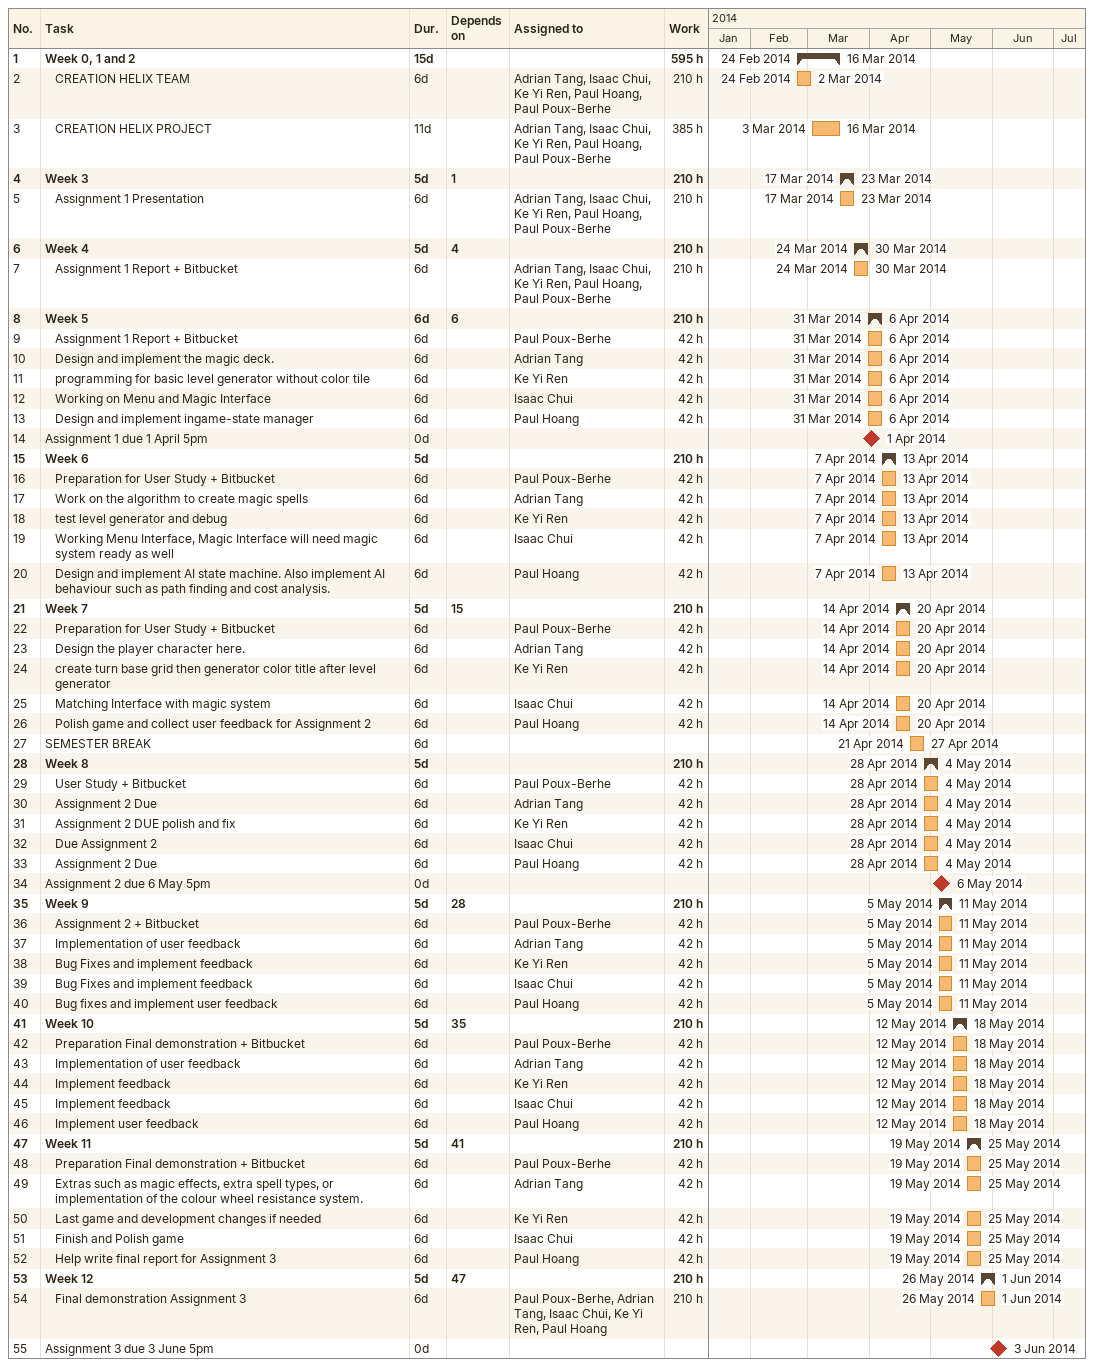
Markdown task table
| ID | Level | Task | Duration | Start | Finish | Predecessors | Resources | Work (h) |
|---|---|---|---|---|---|---|---|---|
| 1 | 1 | **Week 0, 1 and 2** | 15d | 2014-02-24 | 2014-03-16 |  |  | 595 |
| 2 | 2 | CREATION HELIX TEAM | 6d | 2014-02-24 | 2014-03-02 |  | Adrian Tang, Isaac Chui, Ke Yi Ren, Paul Hoang, Paul Poux-Berhe | 210 |
| 3 | 2 | CREATION HELIX PROJECT | 11d | 2014-03-03 | 2014-03-16 |  | Adrian Tang, Isaac Chui, Ke Yi Ren, Paul Hoang, Paul Poux-Berhe | 385 |
| 4 | 1 | **Week 3** | 5d | 2014-03-17 | 2014-03-23 | 1 |  | 210 |
| 5 | 2 | Assignment 1 Presentation | 6d | 2014-03-17 | 2014-03-23 |  | Adrian Tang, Isaac Chui, Ke Yi Ren, Paul Hoang, Paul Poux-Berhe | 210 |
| 6 | 1 | **Week 4** | 5d | 2014-03-24 | 2014-03-30 | 4 |  | 210 |
| 7 | 2 | Assignment 1 Report + Bitbucket | 6d | 2014-03-24 | 2014-03-30 |  | Adrian Tang, Isaac Chui, Ke Yi Ren, Paul Hoang, Paul Poux-Berhe | 210 |
| 8 | 1 | **Week 5** | 6d | 2014-03-31 | 2014-04-06 | 6 |  | 210 |
| 9 | 2 | Assignment 1 Report + Bitbucket | 6d | 2014-03-31 | 2014-04-06 |  | Paul Poux-Berhe | 42 |
| 10 | 2 | Design and implement the magic deck. | 6d | 2014-03-31 | 2014-04-06 |  | Adrian Tang | 42 |
| 11 | 2 | programming for basic level generator without color tile | 6d | 2014-03-31 | 2014-04-06 |  | Ke Yi Ren | 42 |
| 12 | 2 | Working on Menu and Magic Interface | 6d | 2014-03-31 | 2014-04-06 |  | Isaac Chui | 42 |
| 13 | 2 | Design and implement ingame-state manager | 6d | 2014-03-31 | 2014-04-06 |  | Paul Hoang | 42 |
| 14 | 1 | Assignment 1 due 1 April 5pm | 0d | 2014-04-01 | 2014-04-01 |  |  |  |
| 15 | 1 | **Week 6** | 5d | 2014-04-07 | 2014-04-13 |  |  | 210 |
| 16 | 2 | Preparation for User Study + Bitbucket | 6d | 2014-04-07 | 2014-04-13 |  | Paul Poux-Berhe | 42 |
| 17 | 2 | Work on the algorithm to create magic spells | 6d | 2014-04-07 | 2014-04-13 |  | Adrian Tang | 42 |
| 18 | 2 | test level generator and debug | 6d | 2014-04-07 | 2014-04-13 |  | Ke Yi Ren | 42 |
| 19 | 2 | Working Menu Interface, Magic Interface will need magic system ready as well | 6d | 2014-04-07 | 2014-04-13 |  | Isaac Chui | 42 |
| 20 | 2 | Design and implement AI state machine. Also implement AI behaviour such as path finding and cost analysis. | 6d | 2014-04-07 | 2014-04-13 |  | Paul Hoang | 42 |
| 21 | 1 | **Week 7** | 5d | 2014-04-14 | 2014-04-20 | 15 |  | 210 |
| 22 | 2 | Preparation for User Study + Bitbucket | 6d | 2014-04-14 | 2014-04-20 |  | Paul Poux-Berhe | 42 |
| 23 | 2 | Design the player character here. | 6d | 2014-04-14 | 2014-04-20 |  | Adrian Tang | 42 |
| 24 | 2 | create turn base grid then generator color title after level generator | 6d | 2014-04-14 | 2014-04-20 |  | Ke Yi Ren | 42 |
| 25 | 2 | Matching Interface with magic system | 6d | 2014-04-14 | 2014-04-20 |  | Isaac Chui | 42 |
| 26 | 2 | Polish game and collect user feedback for Assignment 2 | 6d | 2014-04-14 | 2014-04-20 |  | Paul Hoang | 42 |
| 27 | 1 | SEMESTER BREAK | 6d | 2014-04-21 | 2014-04-27 |  |  |  |
| 28 | 1 | **Week 8** | 5d | 2014-04-28 | 2014-05-04 |  |  | 210 |
| 29 | 2 | User Study + Bitbucket | 6d | 2014-04-28 | 2014-05-04 |  | Paul Poux-Berhe | 42 |
| 30 | 2 | Assignment 2 Due | 6d | 2014-04-28 | 2014-05-04 |  | Adrian Tang | 42 |
| 31 | 2 | Assignment 2 DUE polish and fix | 6d | 2014-04-28 | 2014-05-04 |  | Ke Yi Ren | 42 |
| 32 | 2 | Due Assignment 2 | 6d | 2014-04-28 | 2014-05-04 |  | Isaac Chui | 42 |
| 33 | 2 | Assignment 2 Due | 6d | 2014-04-28 | 2014-05-04 |  | Paul Hoang | 42 |
| 34 | 1 | Assignment 2 due 6 May 5pm | 0d | 2014-05-06 | 2014-05-06 |  |  |  |
| 35 | 1 | **Week 9** | 5d | 2014-05-05 | 2014-05-11 | 28 |  | 210 |
| 36 | 2 | Assignment 2 + Bitbucket | 6d | 2014-05-05 | 2014-05-11 |  | Paul Poux-Berhe | 42 |
| 37 | 2 | Implementation of user feedback | 6d | 2014-05-05 | 2014-05-11 |  | Adrian Tang | 42 |
| 38 | 2 | Bug Fixes and implement feedback | 6d | 2014-05-05 | 2014-05-11 |  | Ke Yi Ren | 42 |
| 39 | 2 | Bug Fixes and implement feedback | 6d | 2014-05-05 | 2014-05-11 |  | Isaac Chui | 42 |
| 40 | 2 | Bug fixes and implement user feedback | 6d | 2014-05-05 | 2014-05-11 |  | Paul Hoang | 42 |
| 41 | 1 | **Week 10** | 5d | 2014-05-12 | 2014-05-18 | 35 |  | 210 |
| 42 | 2 | Preparation Final demonstration + Bitbucket | 6d | 2014-05-12 | 2014-05-18 |  | Paul Poux-Berhe | 42 |
| 43 | 2 | Implementation of user feedback | 6d | 2014-05-12 | 2014-05-18 |  | Adrian Tang | 42 |
| 44 | 2 | Implement feedback | 6d | 2014-05-12 | 2014-05-18 |  | Ke Yi Ren | 42 |
| 45 | 2 | Implement feedback | 6d | 2014-05-12 | 2014-05-18 |  | Isaac Chui | 42 |
| 46 | 2 | Implement user feedback | 6d | 2014-05-12 | 2014-05-18 |  | Paul Hoang | 42 |
| 47 | 1 | **Week 11** | 5d | 2014-05-19 | 2014-05-25 | 41 |  | 210 |
| 48 | 2 | Preparation Final demonstration + Bitbucket | 6d | 2014-05-19 | 2014-05-25 |  | Paul Poux-Berhe | 42 |
| 49 | 2 | Extras such as magic effects, extra spell types, or implementation of the colour wheel resistance system. | 6d | 2014-05-19 | 2014-05-25 |  | Adrian Tang | 42 |
| 50 | 2 | Last game and development changes if needed | 6d | 2014-05-19 | 2014-05-25 |  | Ke Yi Ren | 42 |
| 51 | 2 | Finish and Polish game | 6d | 2014-05-19 | 2014-05-25 |  | Isaac Chui | 42 |
| 52 | 2 | Help write final report for Assignment 3 | 6d | 2014-05-19 | 2014-05-25 |  | Paul Hoang | 42 |
| 53 | 1 | **Week 12** | 5d | 2014-05-26 | 2014-06-01 | 47 |  | 210 |
| 54 | 2 | Final demonstration Assignment 3 | 6d | 2014-05-26 | 2014-06-01 |  | Paul Poux-Berhe, Adrian Tang, Isaac Chui, Ke Yi Ren, Paul Hoang | 210 |
| 55 | 1 | Assignment 3 due 3 June 5pm | 0d | 2014-06-03 | 2014-06-03 |  |  |  |
